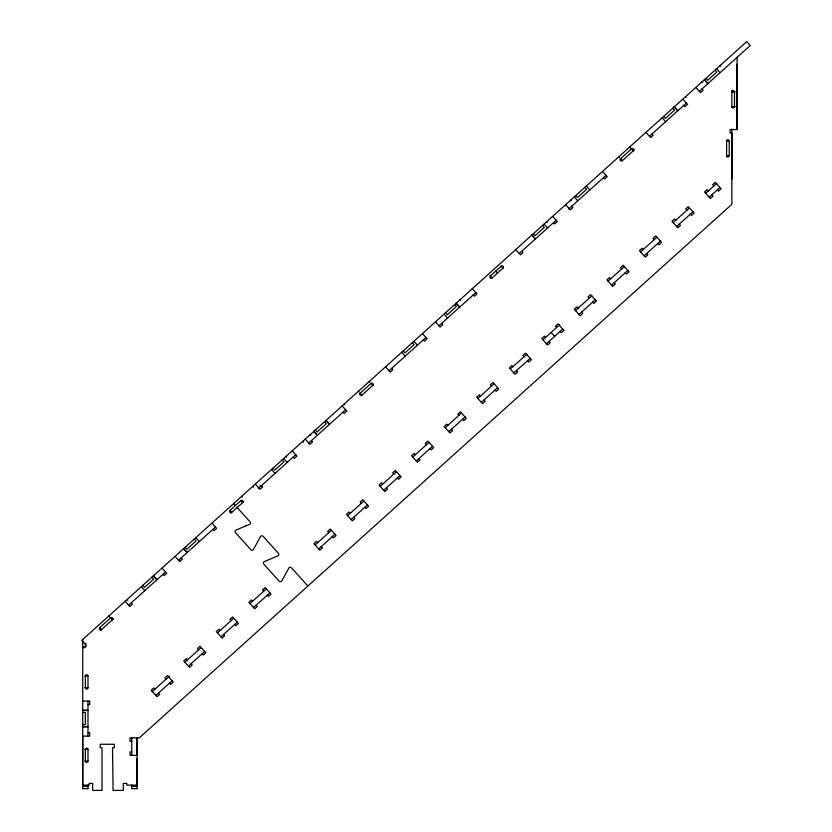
<?xml version="1.0" encoding="UTF-8"?>
<svg xmlns="http://www.w3.org/2000/svg" width="832" height="832" viewBox="0 0 832 832"><rect width="100%" height="100%" fill="white"/><g stroke="black" fill="none" stroke-linecap="round" stroke-linejoin="round"><path stroke-width="1.25" d="M137.03 758.867L137.03 785.148L126.818 785.148L126.818 783.39L123.313 783.39L123.313 790.4L113.09 790.4L112.528 747.77L114.286 747.77L114.286 744.266L100.266 744.266L100.266 747.77L102.024 747.77L102.024 790.4L92.654 790.4L92.654 783.39L89.149 783.39L89.149 785.148L82.722 785.148L82.722 736.122L89.731 736.122L89.731 732.618L87.984 732.618M729.227 155.615L726.606 155.615A1.31 1.31 0 0 0 727.917 156.926A1.31 1.31 0 0 0 729.227 155.615L729.227 141.014A1.31 1.31 0 0 0 727.917 139.703A1.31 1.31 0 0 0 726.606 141.014L726.606 156.926M731.858 107.65L731.858 90.199M735.145 106.548L731.858 106.548A1.31 1.31 0 0 0 733.169 107.869A1.31 1.31 0 0 0 734.49 106.548L734.49 91.957A1.31 1.31 0 0 0 733.169 90.636A1.31 1.31 0 0 0 731.858 91.957L732.025 91.957M131.778 741.343L130.031 741.343L130.031 737.838L139.308 737.838L731.858 204.308L731.858 133.068L730.111 133.068L730.111 129.563L737.11 129.563L737.11 57.335M307.892 586.05L291.47 567.809A1.747 1.747 0 0 0 289.12 567.59L281.57 581.256A1.747 1.747 0 0 1 279.094 581.131L263.858 564.2A1.747 1.747 0 0 1 263.588 563.805L263.411 563.118A1.747 1.747 0 0 1 263.983 561.725L278.366 555.651A1.747 1.747 0 0 0 278.387 553.28L263.151 536.359A1.747 1.747 0 0 0 260.676 536.224L253.24 549.796A1.747 1.747 0 0 1 251.139 549.983L235.529 532.74A1.747 1.747 0 0 1 235.654 530.265L250.141 524.056A1.747 1.747 0 0 0 250.058 521.82L237.162 507.499M99.778 627.661L101.535 629.616A1.31 1.31 0 0 1 99.684 629.512A1.31 1.31 0 0 1 99.778 627.661L110.625 617.895A1.31 1.31 0 0 1 112.486 617.989A1.31 1.31 0 0 1 112.382 619.84L100.89 630.198M229.975 510.432L231.733 512.387A1.31 1.31 0 0 1 229.882 512.283A1.31 1.31 0 0 1 229.975 510.432L240.822 500.656A1.31 1.31 0 0 1 242.684 500.76A1.31 1.31 0 0 1 242.58 502.611L240.822 500.656M360.173 393.203L361.93 395.148A1.31 1.31 0 0 1 360.079 395.054A1.31 1.31 0 0 1 360.173 393.203L371.02 383.427A1.31 1.31 0 0 1 372.882 383.531A1.31 1.31 0 0 1 372.778 385.382L371.02 383.427M501.218 266.198L490.37 275.964A1.31 1.31 0 0 0 490.277 277.826A1.31 1.31 0 0 0 492.128 277.919L502.975 268.154A1.31 1.31 0 0 0 503.079 266.292A1.31 1.31 0 0 0 501.218 266.198L502.975 268.154M634.483 149.75L622.326 160.69A1.31 1.31 0 0 1 620.474 160.597A1.31 1.31 0 0 1 620.568 158.735L631.415 148.97A1.31 1.31 0 0 1 633.277 149.063A1.31 1.31 0 0 1 633.173 150.925L629.658 147.014M85.259 644.27L86.122 643.5M112.871 619.403L113.526 618.821M128.482 605.353L165.547 571.979M178.412 560.394L215.457 527.041M231.088 512.97L243.402 501.883M258.326 488.446L295.745 454.74M308.277 443.456L345.654 409.802M361.442 395.595L373.11 385.091M388.877 370.885L426.109 337.366M438.807 325.936L475.852 292.573M519.251 253.5L556.306 220.137M568.672 208.998L606.226 175.188M649.449 136.271L686.67 102.762M699.358 91.333L750.256 45.51L746.741 41.6L81.744 640.359L86.434 645.57L83.834 647.91L82.722 646.682M152.038 691.808L169.291 676.27M184.423 662.646L201.188 647.546M217.464 632.892L233.73 618.238M250.006 603.585L266.282 588.931M315.11 544.97L331.386 530.317M347.662 515.663L363.927 501.01M380.203 486.356L396.479 471.702M412.755 457.049L429.031 442.395M445.307 427.742L461.438 412.932M477.859 398.434L494.125 383.781M526.999 354.182L510.255 368.961M542.953 339.82L559.551 324.875M575.172 310.804L591.781 295.859M608.057 281.206L624.322 266.552M640.598 251.898L656.874 237.245M673.15 222.591L689.426 207.938M705.536 193.43L716.768 183.321M155.875 695.417L172.151 680.763M188.427 666.11L204.703 651.456M220.979 636.802L237.255 622.149M253.521 607.495L269.87 592.925M334.901 534.227L318.698 548.964M351.177 519.574L367.453 504.92M383.718 490.266L399.994 475.613M416.27 460.959L432.546 446.306M448.822 431.652L465.098 416.998M481.374 402.345L497.65 387.691M530.358 358.238L513.77 372.871M546.146 344.022L562.744 329.077M578.698 314.714L595.296 299.77M611.572 285.116L627.848 270.462M644.114 255.809L660.722 240.854M676.666 226.491L693.108 211.692M709.218 197.184L719.961 187.512M244.577 526.531L245.471 526.157M736.788 64.272L737.11 129.563M731.858 91.957L735.145 91.957M726.762 141.014L729.227 141.014M82.722 646.807L85.873 646.807M84.822 676.073L87.984 676.073L87.984 687.752A1.31 1.31 0 0 1 86.663 689.073A1.31 1.31 0 0 1 85.353 687.752L85.353 676.073A1.31 1.31 0 0 1 86.663 674.762A1.31 1.31 0 0 1 87.984 676.073M84.822 687.752L87.984 687.752M82.722 701.085L89.731 701.085L89.731 704.59L87.984 704.59M82.722 710.32L87.984 710.32M82.722 710.393L87.984 710.393M82.722 712.4L85.353 712.4L85.353 724.662L82.722 724.662M84.822 749.445L87.984 749.445L87.984 761.124A1.31 1.31 0 0 1 86.663 762.434A1.31 1.31 0 0 1 85.353 761.124L85.353 749.445A1.31 1.31 0 0 1 86.663 748.134A1.31 1.31 0 0 1 87.984 749.445M131.778 751.858L130.031 751.858L130.031 755.362L137.03 755.362L137.03 737.838L137.03 788.642M84.822 761.124L87.984 761.124M82.722 786.313L87.984 786.313M131.778 786.313L137.03 786.313M82.722 788.653L87.984 788.653M131.778 788.653L137.03 788.653M696.062 87.672L700.534 92.633L703.134 90.282L701.969 88.982M683.041 99.393L687.513 104.354L684.913 106.704L683.738 105.394M646.152 132.61L650.624 137.571L653.224 135.221L652.059 133.921M602.753 171.683L607.225 176.644L604.625 178.994L603.45 177.694M552.843 216.622L557.315 221.582L554.715 223.933L553.54 222.633M720.242 65.447L720.907 66.186M716.581 68.754L720.044 72.706M715.042 70.138L716.799 72.093L707.678 80.298L705.921 78.343M704.434 79.685L707.959 83.595M704.382 79.737L707.897 83.637M702.021 81.869L702.676 82.597M685.433 96.803L686.088 97.531M674.284 106.839L677.799 110.739M674.232 106.881L677.747 110.791M672.745 108.222L674.502 110.178L665.392 118.383L663.634 116.428M662.147 117.77L665.662 121.67M713.835 185.952L712.66 184.652L715.27 182.312L721.126 188.822L718.526 191.162L717.35 189.862M708.302 190.934L707.127 189.634L704.527 191.984L710.393 198.494L712.993 196.144L711.818 194.844M686.826 210.278L685.651 208.978L688.251 206.638L694.117 213.148L691.506 215.488L690.342 214.188M618.81 156.78L619.466 157.518M620.35 158.496L622.222 160.566M675.75 220.241L674.586 218.941L671.975 221.291L677.841 227.802L680.441 225.451L679.276 224.151M654.274 239.585L653.099 238.285L655.699 235.945L661.565 242.455L658.965 244.795L657.79 243.495M586.383 185.983L589.846 189.935M643.209 249.558L642.034 248.248L639.434 250.598L645.289 257.109L647.899 254.758L646.724 253.458M584.844 187.377L586.602 189.322L577.481 197.527L575.723 195.582M574.236 196.914L577.762 200.824M570.523 200.262L571.178 201.001M571.771 206.211L572.936 207.522L570.336 209.862L565.646 204.651M621.722 268.892L620.547 267.592L623.158 265.252L629.013 271.762L626.413 274.102L625.238 272.802M610.657 278.866L609.482 277.555L606.882 279.906L612.737 286.416L615.347 284.066L614.172 282.766M546.458 221.936L547.113 222.664M544.034 224.12L547.602 227.968M542.547 225.451L544.305 227.406L535.194 235.612L533.437 233.657M589.17 298.199L588.006 296.899L590.606 294.559L596.471 301.07L593.861 303.41L592.686 302.11M531.95 234.998L535.465 238.909L531.898 235.05M578.105 308.173L576.93 306.862L574.33 309.213L580.195 315.723L582.795 313.373L581.62 312.073M521.862 251.15L523.026 252.46L520.426 254.8L515.736 249.59M556.629 327.506L555.454 326.206L558.054 323.866L563.919 330.377L561.309 332.717L560.144 331.417M495.799 271.086L497.557 273.042M551.086 332.498L554.611 336.398M490.017 275.579L492.128 277.919M545.553 337.48L544.388 336.17L541.778 338.52L547.643 345.03L550.243 342.68L549.078 341.38M472.337 288.673L477.027 293.873L474.427 296.223L473.252 294.923M524.077 356.824L522.902 355.514L525.502 353.174L531.367 359.684L528.767 362.024L527.592 360.724M459.846 299.915L460.512 300.643M456.186 303.212L459.701 307.122M456.134 303.264L459.649 307.174M513.011 366.787L511.836 365.477L509.236 367.827L515.091 374.338L517.702 371.987L516.526 370.687M454.646 304.606L456.404 306.55L447.283 314.766L445.526 312.811M443.986 314.194L447.564 318.053M441.574 323.45L442.738 324.75L440.138 327.09L435.448 321.88M491.525 386.131L490.35 384.821L492.96 382.481L498.815 388.991L496.215 391.331L495.04 390.031M480.459 396.094L479.284 394.794L476.684 397.134L482.539 403.645L485.15 401.294L483.974 399.994M422.646 333.85L427.118 338.811L424.518 341.162L423.342 339.862M413.889 341.297L417.404 345.207M412.35 342.68L414.107 344.635L404.997 352.841L403.239 350.886M458.973 415.438L457.808 414.128L460.408 411.788L466.274 418.298L463.663 420.638L462.488 419.338M401.7 352.279L405.267 356.138M447.907 425.402L446.732 424.102L444.132 426.442L449.998 432.952L452.598 430.602L451.422 429.302M391.664 368.389L392.829 369.689L390.229 372.029L385.538 366.818M426.431 444.746L425.256 443.435L427.856 441.095L433.722 447.606L431.111 449.946L429.946 448.646M369.262 381.472L369.928 382.21M358.415 391.248L359.07 391.976M415.355 454.709L414.19 453.409L411.58 455.749L417.446 462.259L420.046 459.919L418.881 458.609M344.094 404.144L344.75 404.872M342.139 405.902L346.83 411.112L344.23 413.452L343.054 412.152M393.879 474.053L392.704 472.742L395.304 470.402L401.17 476.913L398.57 479.253L397.394 477.953M325.988 420.441L329.503 424.351M325.936 420.493L329.451 424.403M382.814 484.016L381.638 482.716L379.038 485.056L384.894 491.566L387.504 489.226L386.329 487.916M324.449 421.834L326.206 423.79L317.086 431.995L315.328 430.04M313.841 431.382L317.366 435.282M313.789 431.423L317.304 435.334M310.128 434.73L310.783 435.458M311.376 440.679L312.541 441.979L309.941 444.319L305.25 439.119M361.327 503.36L360.152 502.06L362.762 499.71L368.618 506.22L366.018 508.56L364.842 507.26M302.65 441.459L303.306 442.187M350.262 513.323L349.086 512.023L346.486 514.363L352.342 520.874L354.952 518.534L353.777 517.223M292.23 450.84L296.92 456.05L294.32 458.39L293.145 457.09M286.062 456.394L286.718 457.132M283.639 458.578L287.206 462.436M282.152 459.919L283.91 461.864L274.799 470.07L273.042 468.125M328.775 532.667L327.61 531.367L330.21 529.017L336.076 535.527L333.466 537.878L332.29 536.567M271.554 469.456L275.018 473.418M317.71 542.63L316.534 541.33L313.934 543.67L319.8 550.181L322.4 547.841L321.225 546.53M261.466 485.618L262.631 486.918L260.031 489.258L255.341 484.058M260.156 485.472L260.811 486.2M252.741 486.398L253.396 487.126M241.675 496.361L242.33 497.099M233.646 503.589L235.404 505.544M212.16 523.37L216.632 528.341L214.032 530.681L212.857 529.381M263.682 591.282L262.506 589.982L265.106 587.631L270.972 594.142L268.372 596.492L267.197 595.182M195.79 537.68L199.306 541.58M252.616 601.245L251.441 599.945L248.841 602.285L254.696 608.795L257.306 606.455L256.131 605.155M194.251 539.063L196.009 541.018L186.888 549.224L185.13 547.269M183.643 548.61L187.169 552.51M183.591 548.652L187.106 552.562M181.178 557.908L182.343 559.208L179.743 561.558L175.053 556.348M231.13 620.589L229.954 619.289L232.565 616.938L238.42 623.449L235.82 625.799L234.645 624.489M220.064 630.552L218.889 629.252L216.289 631.592L222.144 638.102L224.754 635.762L223.579 634.462M162.032 568.069L166.722 573.279L164.122 575.619L162.947 574.319M153.494 575.754L157.009 579.665M153.442 575.806L156.957 579.717M151.954 577.148L153.712 579.093L144.602 587.309L142.844 585.354M198.578 649.896L197.413 648.596L200.013 646.246L205.878 652.756L203.268 655.106L202.093 653.796M141.357 586.685L144.82 590.647M187.512 659.859L186.337 658.559L183.737 660.899L189.602 667.41L192.202 665.07L191.027 663.77M131.269 602.846L132.434 604.146L129.834 606.497L125.143 601.286M127.098 599.529L127.754 600.257M166.036 679.203L164.861 677.903L167.461 675.553L173.326 682.063L170.716 684.414L169.551 683.114M108.867 615.94L112.382 619.84M154.96 689.166L153.795 687.866L151.185 690.206L157.05 696.717L159.65 694.377L158.486 693.077M731.858 128.981L731.858 179.202M131.778 737.838L131.778 755.362M131.778 784.982L131.778 788.642M87.984 701.085L87.984 736.122M87.984 784.982L87.984 788.642M82.722 639.725L82.722 788.642M87.984 726.658L82.722 726.658L87.984 726.731"/></g></svg>
